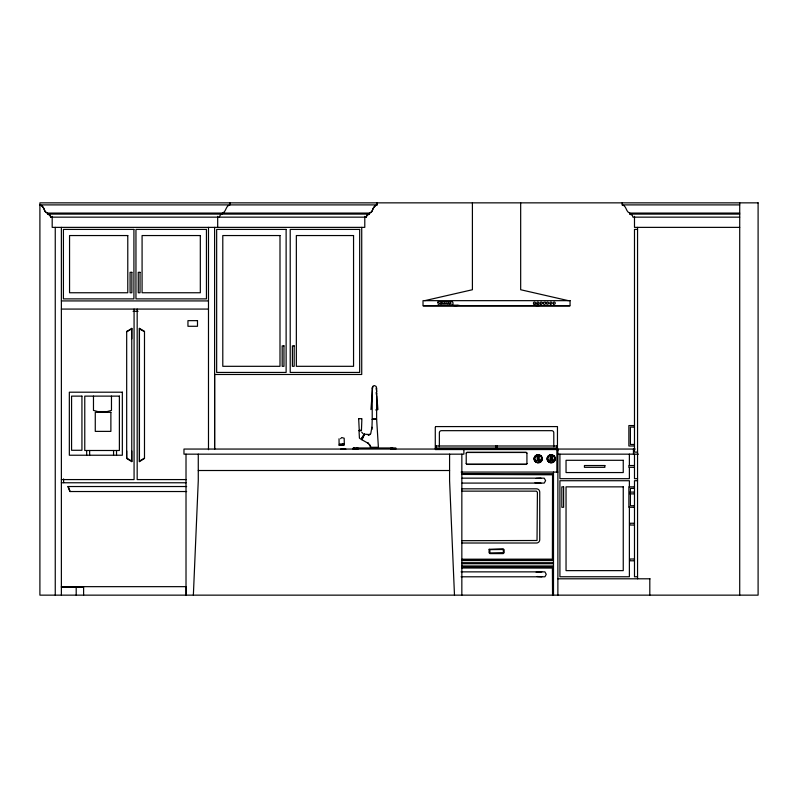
<?xml version="1.0" encoding="UTF-8"?>
<svg xmlns="http://www.w3.org/2000/svg" width="798" height="798" viewBox="0 0 798 798"><rect width="100%" height="100%" fill="white"/><g stroke="black" fill="none" stroke-linecap="round" stroke-linejoin="round"><path stroke-width="1.2" d="M131.76 328.866L126.683 331.689L131.76 328.367L131.76 461.623L126.683 458.461L126.683 450.97M131.76 461.623L131.76 450.97M131.76 338.821L131.76 328.367M139.421 461.623L139.421 328.367L144.488 331.33L144.488 458.461L139.421 461.623L139.421 328.367M214.612 449.055L214.612 374.481L361.723 374.481L361.723 227.37M376.626 395.848L376.626 419.07L373.175 419.269L372.217 419.07L372.217 387.778L373.165 385.973L374.481 385.584L376.227 386.521L376.626 391.818M359.03 430.631L361.504 430.561L359.03 430.631L359.429 438.132L361.265 439.429L362.671 436.626M371.908 429.454L372.217 419.359L376.646 419.359L378.392 447.279L370.97 447.299M339.04 438.78L339.09 445.104L344.327 445.104L344.177 438.222L341.704 437.543M444.436 303.19C442.81 302.971 446.311 304.118 444.516 303.18M361.464 430.122L361.873 418.94M193.365 595.148L198.273 480.725L198.273 454.162M372.327 388.496L372.666 386.591L370.95 409.593M377.893 409.593L376.656 393.783L376.028 392.716M442.082 303.15L442.82 303.529M441.833 303.17L441.414 303.719L441.394 303.15M371.938 427.249L370.721 433.753L368.187 435.08L369.963 434.551L364.347 434.222M219.241 217.156L220.497 214.682L222.303 214.093L222.303 213.076C226.462 212.039 225.375 205.774 229.964 204.896L229.964 202.852M39.9 204.896C44.498 205.774 43.401 212.039 47.561 213.076L369.414 213.076C373.574 212.039 372.476 205.774 377.075 204.896L39.9 204.896A7.501 7.501 0 0 1 44.419 209.714A3.83 3.83 0 0 0 47.561 213.076L47.561 214.093A3.062 3.062 0 0 1 50.623 217.156L366.352 217.156L366.93 215.36L369.414 214.093L369.414 213.076A3.83 3.83 0 0 0 372.556 209.714A7.501 7.501 0 0 1 377.075 204.896L377.075 202.852M442.93 303.489C444.875 303.3 442.611 303.629 442.042 303.17M526.919 463.478L526.201 464.207L466.95 464.207L466.222 463.478M466.222 453.174L466.95 452.486L526.201 452.486L526.919 453.174M436.396 445.992L435.788 448.037L496.316 448.037L495.718 445.992M497.433 445.992L496.825 448.037L557.363 448.037L556.755 445.992M371.359 447.279L370.382 447.279L370.043 445.045L370.272 445.962L367.908 442.97L368.746 443.638L361.853 439.718L362.033 439.169M364.297 434.501L364.457 434.002M376.217 389.075L376.636 387.888L376.626 393.384M376.347 394.531L376.656 393.783M361.853 439.718L363.708 435.768M364.187 434.521L362.023 439.129M361.953 439.558L364.407 434.282M364.058 433.803L361.504 438.95M448.556 302.861L447.429 303.719M339.09 445.104L339.709 445.104M340.616 438.681L341.085 438.172M360.277 430.122L359.449 430.122M446.601 303.17L449.623 303.699L448.755 302.871M139.421 461.114L144.488 458.102M537.383 454.8L535.318 456.017A3.701 3.581 0 0 0 535.318 460.626L536.326 461.344L537.383 460.785L539.987 461.344L540.994 460.626A3.701 3.581 0 0 0 540.994 456.017C532.954 449.334 540.007 470.92 538.889 454.88M550.411 454.8L548.346 456.017A3.701 3.581 0 0 0 548.346 460.626L549.353 461.344L550.411 460.785L553.014 461.344L554.021 460.626A3.701 3.581 0 0 0 554.021 456.017L551.967 454.8M340.666 449.104L345.843 449.104M537.383 454.79L538.939 454.79M550.411 454.79L551.967 454.79M353.324 447.967L395.888 447.967M424.706 300.666L472.406 289.734L472.406 202.852M376.227 410.052L376.975 409.903M395.918 448.985L390.801 449.055M341.275 445.104L343 445.104M457.663 305.235L453.364 305.235M539.717 305.235L535.418 305.235M353.295 448.087L354.432 447.967M340.556 445.104L339.389 445.104M390.801 448.087L392.706 447.967M536.136 572.206L541.812 571.867M536.166 478.431L540.954 478.162M622.201 202.852L622.201 204.896L739.716 204.896M622.201 204.896C626.799 205.774 625.702 212.039 629.861 213.076L739.716 213.076M629.861 213.076L629.861 214.093L739.716 214.093M739.716 217.156L632.934 217.156L632.345 215.36L629.861 214.093M739.716 227.37L634.49 227.37L634.49 216.338M637.552 229.415L634.49 229.415L634.49 452.127L637.552 452.127M61.376 300.926L208.487 300.926M61.376 309.075L208.487 309.075M133.076 311.33L138.034 311.33M358.841 418.661L361.713 418.661M372.646 419.299L376.317 419.299M373.175 419.419L372.217 419.359M634.49 425.563L628.874 425.563L628.874 445.992L634.49 445.992M435.688 426.581L557.463 426.581L557.463 449.055M634.49 427.09L630.4 427.09L630.4 444.456L634.49 444.456M339.968 444.007L342.831 444.007M343.978 444.007L342.322 444.057M635.188 449.055L496.825 449.055L496.825 445.992L557.363 445.992L557.363 449.055M435.788 449.723A1.117 1.117 0 0 1 436.267 449.543L556.884 449.543A1.117 1.117 0 0 1 557.872 450.571M557.872 454.162L638.41 454.162M634.49 465.533L628.874 465.533L628.874 467.319L634.49 467.319M198.273 470.511L449.583 470.511M461.134 472.077L557.872 472.077M461.962 473.703L552.266 473.703A1.007 1.007 0 0 1 553.273 474.71L553.273 558.929A1.007 1.007 0 0 1 552.266 559.927L461.962 559.927M462.022 474.421L552.545 474.8L552.396 559.149L462.022 559.208M462.152 478.162L544.236 478.162L545.613 480.625L544.236 483.089L462.152 483.089M637.552 478.68L634.49 478.68L634.49 454.162M61.376 479.578L134.074 479.578L134.074 309.075M186.353 479.578L137.176 479.578L137.176 309.075M637.552 480.725L634.49 480.725L634.49 576.755L637.552 576.755M61.376 482.77L186.044 482.77M186.662 486.531L67.84 486.531L69.875 491.528L186.662 491.528M634.49 486.86L628.874 486.86L628.874 507.289L634.49 507.289M634.49 488.386L630.4 488.386L630.4 505.752L634.49 505.752M461.553 488.825L536.515 488.825A3.212 3.212 0 0 1 539.737 492.037L539.737 539.797A3.212 3.212 0 0 1 536.515 543.009L461.553 543.009M461.793 491.139L536.336 491.139L537.413 492.216L537.024 540.495L461.793 540.685M629.891 492.097L634.49 492.097M629.891 493.882L634.49 493.882M634.49 523.249L629.891 523.249L629.891 525.034L634.49 525.034M634.49 559.009L629.891 559.009L629.891 560.795L634.49 560.795M461.872 560.565L553.493 560.565M461.872 562.959L553.493 562.959M461.872 563.338L553.493 563.338M461.872 563.707L553.493 563.707M461.872 566.101L553.493 566.101M461.872 566.48L553.493 566.48M461.962 567.288L552.266 567.288A1.007 1.007 0 0 1 553.273 568.286L553.273 595.148M462.022 568.006L552.396 568.066L552.545 595.148M461.064 571.867L544.934 571.867L546.241 574.331L544.934 576.794L461.064 576.794M557.872 578.799L650.041 578.799M61.376 586.66L186.044 586.66M61.376 587.168L83.61 587.168L83.61 595.138M358.043 449.055L352.925 448.985M534.969 482.75L540.954 483.089M356.137 447.967L358.043 448.087M537.273 576.525L541.812 576.794M568.375 300.666L520.675 289.734L520.675 202.852M450.501 303.17C452.296 302.602 449.084 304.666 449.952 303.14A1.067 1.067 0 0 1 450.341 303.13L450.491 303.18M139.421 328.866L144.488 331.689M126.683 458.102L131.76 461.114M361.703 432.207L362.821 433.444M359.25 430.491L358.691 418.94M68.229 486.531L70.174 491.528M50.623 217.156L50.045 215.36L47.561 214.093L369.414 214.093A3.062 3.062 0 0 0 366.352 217.156M454.481 595.148L449.583 480.725L449.583 454.162M376.496 393.234L376.496 394.172M739.716 202.852L739.716 595.148M649.811 578.799L649.811 595.148M637.552 227.37L637.552 578.799M633.462 449.055L633.462 454.162M629.383 454.162L629.383 465.194M629.383 467.648L629.383 478.68L559.917 478.68L559.917 454.162M629.383 486.88L629.383 480.725L559.917 480.725L559.917 576.755L629.383 576.755L629.383 506.58M569.662 305.814L423.419 305.814M557.872 449.055L557.872 595.148M556.884 449.543L556.884 472.077M553.792 446.72L553.792 432.716A2.045 2.045 0 0 0 551.747 430.671L441.414 430.671A2.045 2.045 0 0 0 439.369 432.716L439.369 446.72M553.493 472.077L553.493 595.148M463.887 449.055L463.887 454.162L183.969 454.162L183.969 449.055L496.316 449.055L496.316 445.992L435.788 445.992L435.788 449.055M461.843 454.162L461.843 595.148M435.279 427.11L435.279 449.055M364.786 216.338L364.786 227.37L52.189 227.37L52.189 216.338M217.684 216.338L217.684 227.37M214.612 227.37L214.612 449.284M208.487 227.37L208.487 449.703M186.253 587.168L186.253 595.138M186.014 454.162L186.014 595.148M126.683 331.33L126.683 458.461M116.528 450.491L116.528 455.229M113.565 450.491L113.565 455.229M111.471 396.127L111.471 410.401L107.092 411.578L97.825 411.578L93.476 410.401L93.476 396.127M89.645 450.491L89.645 455.229M86.673 450.491L86.673 455.229M76.199 587.168L76.199 595.138M63.601 478.9L63.601 482.63M61.376 227.37L61.376 595.148M55.252 227.37L55.252 595.148M541.044 305.235A4.02 0.658 0 0 1 534.081 305.235M459 305.235A4.02 0.658 0 0 1 452.037 305.235M550.47 455A4.09 3.95 0 0 1 555.159 459.798A4.09 3.95 0 0 1 548.745 462.052A4.09 3.95 0 0 1 549.144 455.468M376.955 408.895A2.933 0.758 0 0 1 375.888 409.923M377.364 409.025A2.943 0.758 0 0 1 376.965 409.404M439.778 303.31C441.354 304.637 441.344 301.943 439.778 303.31M445.354 303.36L446.501 303.39L445.354 303.36M437.883 302.153L438.391 304.906L452.007 304.946C453.354 304.706 453.354 301.844 452.007 301.604L438.641 301.604L437.883 302.153M534.919 457.134L534.919 459.409L536.396 461.005C538.859 460.117 537.393 451.698 534.919 457.134M541.613 458.271L539.927 461.005C536.555 458.67 540.306 451.618 541.613 458.271M547.937 457.134L547.937 459.409L549.423 461.005C551.877 460.117 550.411 451.698 547.937 457.134M554.64 458.271L552.954 461.005C549.583 458.67 553.333 451.618 554.64 458.271M542.76 302.821C544.695 307.569 548.645 299.809 542.76 302.821M489.144 549.293L489.024 552.705L489.912 553.603L503.239 553.603L504.137 552.705L504.137 549.742L503.239 548.844L489.144 549.293M489.723 549.623L490.002 552.954L503.488 552.625L503.159 549.493L489.723 549.623M526.919 463.718L526.201 464.416L466.95 464.416L466.222 463.718L466.222 453.005L466.95 452.346L526.201 452.346L526.919 453.005L526.919 463.718M550.65 454.83C547.947 467.867 556.086 456.117 550.65 454.83M758.1 202.852L39.9 202.852L39.9 595.148L758.1 595.148L758.1 202.852M133.914 229.415L63.421 229.415L63.421 298.881L133.914 298.881L133.914 229.415M206.443 229.415L135.959 229.415L135.959 298.881L206.443 298.881L206.443 229.415M286.123 229.415L216.657 229.415L216.657 372.437L286.123 372.437L286.123 229.415M359.679 229.415L290.213 229.415L290.213 372.437L359.679 372.437L359.679 229.415M127.78 235.55L69.556 235.55L69.556 292.756L127.78 292.756L127.78 235.55M200.318 235.55L142.084 235.55L142.084 292.756L200.318 292.756L200.318 235.55M279.998 235.55L222.792 235.55L222.792 366.312L279.998 366.312L279.998 235.55M353.554 235.55L296.347 235.55L296.347 366.312L353.554 366.312L353.554 235.55M131.869 272.327L130.084 272.327L130.084 292.756L131.869 292.756L131.869 272.327M140.039 272.327L138.254 272.327L138.254 292.756L140.039 292.756L140.039 272.327M570.061 300.666L423.02 300.666L423.02 305.814L570.061 305.814L570.061 300.666M197.495 320.646L187.949 320.646L187.949 326.282L197.495 326.282L197.495 320.646M283.958 345.873L282.173 345.873L282.173 366.312L283.958 366.312L283.958 345.873M294.173 345.873L292.387 345.873L292.387 366.312L294.173 366.312L294.173 345.873M122.343 392.197L69.336 392.197L69.336 455.229L122.343 455.229L122.343 392.197M81.935 396.127L71.571 396.127L71.571 450.281L81.935 450.281L81.935 396.127M119.381 396.127L84.768 396.127L84.768 450.491L119.381 450.491L119.381 396.127M110.882 412.327L95.271 412.327L95.271 431.379L110.882 431.379L110.882 412.327M623.248 460.296L566.041 460.296L566.041 472.556L623.248 472.556L623.248 460.296M604.864 465.533L584.435 465.533L584.435 467.319L604.864 467.319L604.864 465.533M563.617 486.86L561.832 486.86L561.832 507.289L563.617 507.289L563.617 486.86M623.248 486.86L566.041 486.86L566.041 570.63L623.248 570.63L623.248 486.86M553.652 304.078A1.077 1.077 0 0 0 555.268 303.15A1.077 1.077 0 0 0 553.652 302.213A1.077 1.077 0 0 0 553.652 304.078M533.962 304.078A1.077 1.077 0 0 0 535.578 303.15A1.077 1.077 0 0 0 533.962 302.213A1.077 1.077 0 0 0 533.962 304.078M540.615 304.078A1.077 1.077 0 0 0 542.231 303.15A1.077 1.077 0 0 0 540.615 302.213A1.077 1.077 0 0 0 540.615 304.078M546.69 303.799A1.077 1.077 0 0 0 548.535 303.559A1.077 1.077 0 0 0 547.408 302.073A1.077 1.077 0 0 0 546.69 303.799M536.974 303.799A1.077 1.077 0 0 0 538.82 303.559A1.077 1.077 0 0 0 537.682 302.073A1.077 1.077 0 0 0 536.974 303.799M550.331 304.078A1.077 1.077 0 0 0 551.947 303.15A1.077 1.077 0 0 0 550.331 302.213A1.077 1.077 0 0 0 550.331 304.078M549.144 462.172A4.09 3.95 0 0 0 555.268 458.75A4.09 3.95 0 0 0 549.144 455.329A4.09 3.95 0 0 0 549.144 462.172M536.116 462.301A4.09 3.95 0 0 0 542.241 458.89A4.09 3.95 0 0 0 536.116 455.468A4.09 3.95 0 0 0 536.116 462.301M536.116 462.172A4.09 3.95 0 0 0 542.241 458.75A4.09 3.95 0 0 0 536.116 455.329A4.09 3.95 0 0 0 536.116 462.172"/></g></svg>
